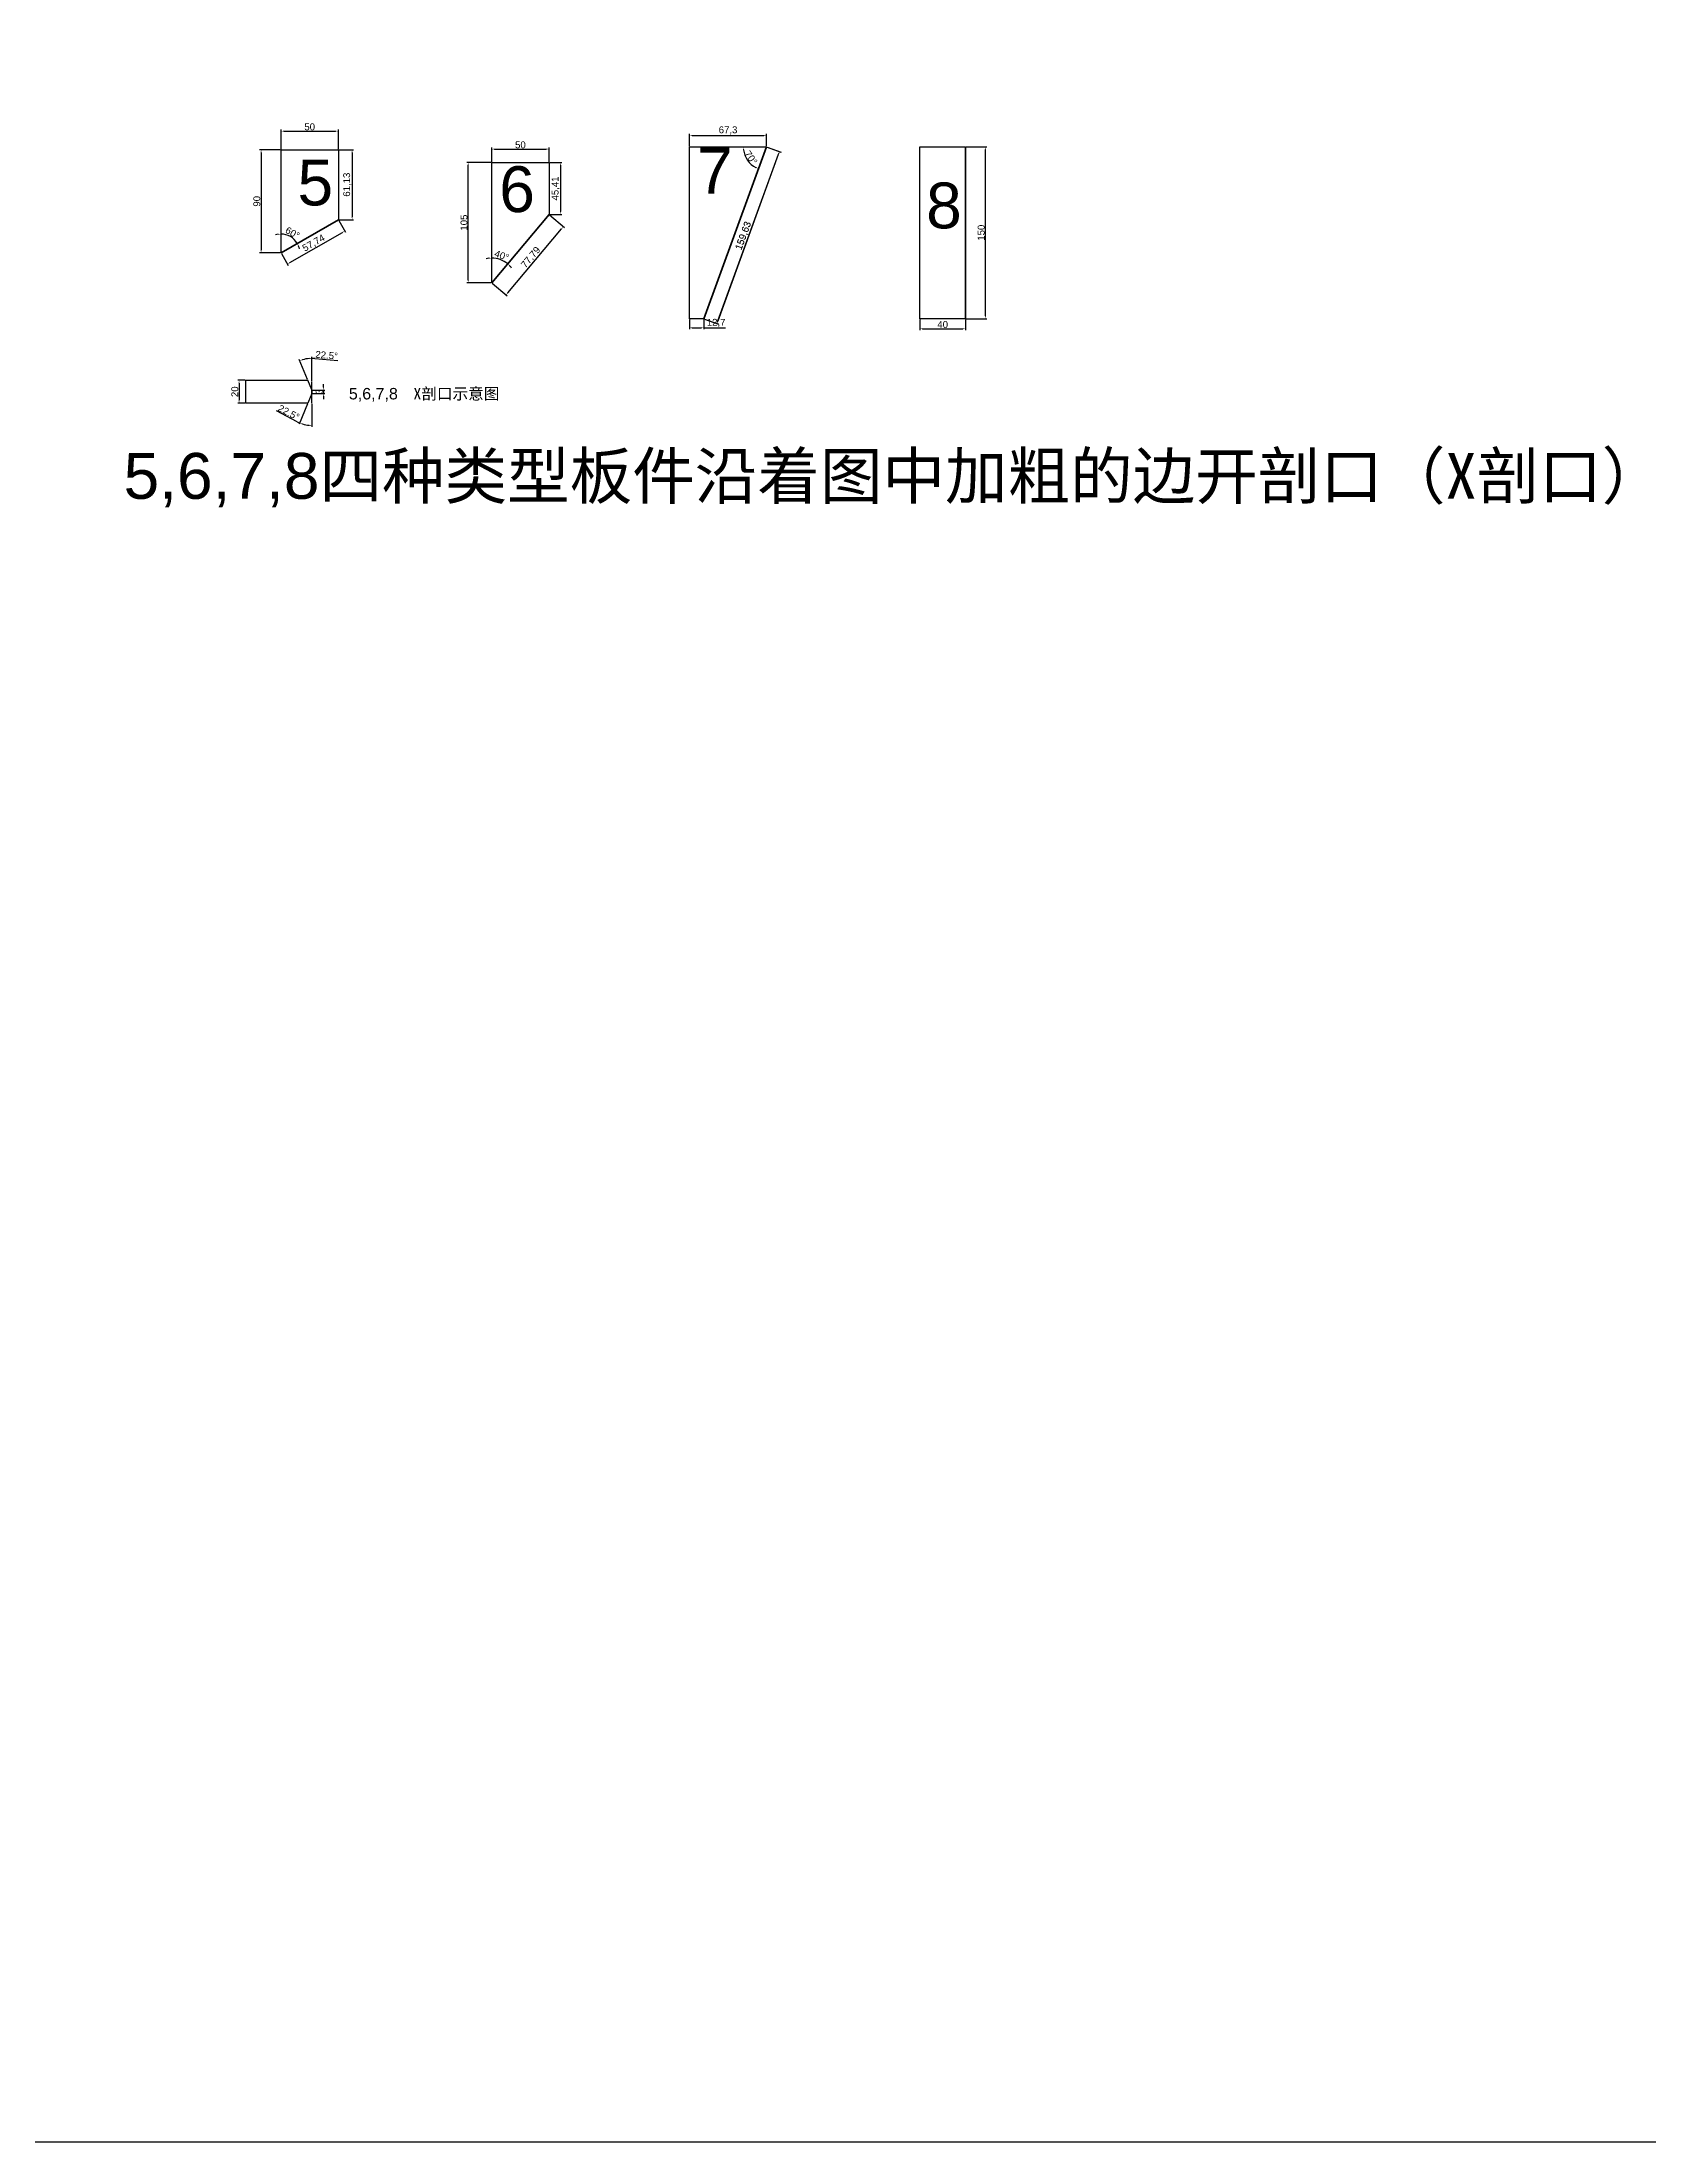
# Model space of a CAD drawing. Header units: millimetres. Extents: x 1432 to 8772, y 631 to 4294.
# Drawn here: x 4738 to 6140, y 631 to 2462 of the extents above; entities that cross this region are included whole.
import ezdxf

# ---------------------------------------------------------------- set-up
doc = ezdxf.new("R2010")
doc.units = ezdxf.units.MM
doc.layers.add('尺寸标注', color=6, linetype='Continuous')
doc.layers.add('标号', color=4, linetype='Continuous')
doc.styles.get("Standard").update_dxf_attribs({"font": 'arial.ttf'})
doc.dimstyles.new('ISO-25-old', dxfattribs={"dimtxt": 6, "dimasz": 2.5, "dimexe": 1.25, "dimexo": 0.625, "dimtad": 1, "dimtxsty": 'Standard', "dimcen": 2.5, "dimadec": 0, "dimazin": 0, "dimtfac": 1, "dimtmove": 0, "dimatfit": 3, "dimfxl": 1, "dimarcsym": 0})

# ---------------------------------------------------------------- blocks, each defined once
blk = doc.blocks.new('*D3')
at = {"layer": 'Defpoints', "color": 0, "transparency": 16777216}
for p in [(5503.9, 2221), (5543.9, 2221), (5543.9, 2212.2)]:
    blk.add_point(p, dxfattribs=at)
at = {"layer": '尺寸标注', "color": 0, "lineweight": -2, "transparency": 16777216}
for p, q in [((5503.9, 2220.4), (5503.9, 2211)), ((5543.9, 2220.4), (5543.9, 2211)), ((5506.4, 2212.2), (5541.4, 2212.2))]:
    blk.add_line(p, q, dxfattribs=at)
at = {"layer": '尺寸标注', "color": 0, "transparency": 16777216}
for points in [[(5506.4, 2212.6), (5506.4, 2211.8), (5503.9, 2212.2)], [(5541.4, 2212.6), (5541.4, 2211.8), (5543.9, 2212.2)]]:
    blk.add_solid(points, dxfattribs=at)
at = {"layer": '尺寸标注', "color": 0, "transparency": 16777216, "insert": (5523.9, 2215.9), "char_height": 6, "attachment_point": 5}
blk.add_mtext('40', dxfattribs=at)
blk = doc.blocks.new('*D4')
at = {"layer": 'Defpoints', "color": 0, "transparency": 16777216}
for p in [(5543.9, 2371), (5561.2, 2371), (5543.9, 2221)]:
    blk.add_point(p, dxfattribs=at)
at = {"layer": '尺寸标注', "color": 0, "lineweight": -2, "transparency": 16777216}
for p, q in [((5544.5, 2371), (5562.5, 2371)), ((5561.2, 2223.5), (5561.2, 2368.5)), ((5544.5, 2221), (5562.5, 2221))]:
    blk.add_line(p, q, dxfattribs=at)
at = {"layer": '尺寸标注', "color": 0, "transparency": 16777216}
for points in [[(5560.8, 2368.5), (5561.6, 2368.5), (5561.2, 2371)], [(5560.8, 2223.5), (5561.6, 2223.5), (5561.2, 2221)]]:
    blk.add_solid(points, dxfattribs=at)
at = {"layer": '尺寸标注', "color": 0, "transparency": 16777216, "insert": (5557.5, 2296), "char_height": 6, "attachment_point": 5, "rotation": 90}
blk.add_mtext('150', dxfattribs=at)
blk = doc.blocks.new('*D5')
at = {"layer": 'Defpoints', "color": 0, "transparency": 16777216}
for p in [(4946.8, 2368.4), (4929.4, 2278.4), (4946.8, 2278.4)]:
    blk.add_point(p, dxfattribs=at)
at = {"layer": '尺寸标注', "color": 0, "lineweight": -2, "transparency": 16777216}
for p, q in [((4946.2, 2368.4), (4928.1, 2368.4)), ((4929.4, 2365.9), (4929.4, 2280.9)), ((4946.2, 2278.4), (4928.1, 2278.4))]:
    blk.add_line(p, q, dxfattribs=at)
at = {"layer": '尺寸标注', "color": 0, "transparency": 16777216}
for points in [[(4929, 2365.9), (4929.8, 2365.9), (4929.4, 2368.4)], [(4929, 2280.9), (4929.8, 2280.9), (4929.4, 2278.4)]]:
    blk.add_solid(points, dxfattribs=at)
at = {"layer": '尺寸标注', "color": 0, "transparency": 16777216, "insert": (4925.7, 2323.4), "char_height": 6, "attachment_point": 5, "rotation": 90}
blk.add_mtext('90', dxfattribs=at)
blk = doc.blocks.new('*D6')
at = {"layer": 'Defpoints', "color": 0, "transparency": 16777216}
for p in [(4996.8, 2384.6), (4946.8, 2368.4), (4996.8, 2368.4)]:
    blk.add_point(p, dxfattribs=at)
at = {"layer": '尺寸标注', "color": 0, "lineweight": -2, "transparency": 16777216}
for p, q in [((4946.8, 2369), (4946.8, 2385.9)), ((4949.3, 2384.6), (4994.3, 2384.6)), ((4996.8, 2369), (4996.8, 2385.9))]:
    blk.add_line(p, q, dxfattribs=at)
at = {"layer": '尺寸标注', "color": 0, "transparency": 16777216}
for points in [[(4949.3, 2385), (4949.3, 2384.2), (4946.8, 2384.6)], [(4994.3, 2385), (4994.3, 2384.2), (4996.8, 2384.6)]]:
    blk.add_solid(points, dxfattribs=at)
at = {"layer": '尺寸标注', "color": 0, "transparency": 16777216, "insert": (4971.8, 2388.3), "char_height": 6, "attachment_point": 5}
blk.add_mtext('50', dxfattribs=at)
blk = doc.blocks.new('*D25')
at = {"layer": 'Defpoints', "color": 0, "transparency": 16777216}
for p in [(5110, 2357.3), (5130.6, 2357.3), (5130.6, 2252.3)]:
    blk.add_point(p, dxfattribs=at)
at = {"layer": '尺寸标注', "color": 0, "lineweight": -2, "transparency": 16777216}
for p, q in [((5130, 2357.3), (5108.8, 2357.3)), ((5110, 2254.8), (5110, 2354.8)), ((5130, 2252.3), (5108.8, 2252.3))]:
    blk.add_line(p, q, dxfattribs=at)
at = {"layer": '尺寸标注', "color": 0, "transparency": 16777216}
for points in [[(5109.6, 2354.8), (5110.5, 2354.8), (5110, 2357.3)], [(5109.6, 2254.8), (5110.5, 2254.8), (5110, 2252.3)]]:
    blk.add_solid(points, dxfattribs=at)
at = {"layer": '尺寸标注', "color": 0, "transparency": 16777216, "insert": (5106.4, 2304.8), "char_height": 6, "attachment_point": 5, "rotation": 90}
blk.add_mtext('105', dxfattribs=at)
blk = doc.blocks.new('*D7')
at = {"layer": 'Defpoints', "color": 0, "transparency": 16777216}
for p in [(4996.8, 2307.3), (5002.5, 2297.5), (4946.8, 2278.4)]:
    blk.add_point(p, dxfattribs=at)
at = {"layer": '尺寸标注', "color": 0, "lineweight": -2, "transparency": 16777216}
for p, q in [((4954.6, 2269.9), (5000.3, 2296.2)), ((4997.1, 2306.7), (5003.1, 2296.4)), ((4947.1, 2277.9), (4953.1, 2267.5))]:
    blk.add_line(p, q, dxfattribs=at)
at = {"layer": '尺寸标注', "color": 0, "transparency": 16777216}
for points in [[(5000.1, 2296.6), (5000.5, 2295.9), (5002.5, 2297.5)], [(4954.4, 2270.2), (4954.8, 2269.5), (4952.5, 2268.6)]]:
    blk.add_solid(points, dxfattribs=at)
at = {"layer": '尺寸标注', "color": 0, "transparency": 16777216, "insert": (4975.4, 2286.7), "char_height": 6, "attachment_point": 5, "rotation": 30}
blk.add_mtext('57,74', dxfattribs=at)
blk = doc.blocks.new('*D8')
at = {"layer": 'Defpoints', "color": 0, "transparency": 16777216}
for p in [(4996.8, 2368.4), (4996.8, 2307.3), (5008.8, 2307.3)]:
    blk.add_point(p, dxfattribs=at)
at = {"layer": '尺寸标注', "color": 0, "lineweight": -2, "transparency": 16777216}
for p, q in [((4997.4, 2368.4), (5010, 2368.4)), ((5008.8, 2365.9), (5008.8, 2309.8)), ((4997.4, 2307.3), (5010, 2307.3))]:
    blk.add_line(p, q, dxfattribs=at)
at = {"layer": '尺寸标注', "color": 0, "transparency": 16777216}
for points in [[(5008.4, 2365.9), (5009.2, 2365.9), (5008.8, 2368.4)], [(5008.4, 2309.8), (5009.2, 2309.8), (5008.8, 2307.3)]]:
    blk.add_solid(points, dxfattribs=at)
at = {"layer": '尺寸标注', "color": 0, "transparency": 16777216, "insert": (5004.6, 2337.9), "char_height": 6, "attachment_point": 5, "rotation": 90}
blk.add_mtext('61,13', dxfattribs=at)
blk = doc.blocks.new('*D26')
at = {"layer": 'Defpoints', "color": 0, "transparency": 16777216}
for p in [(5180.6, 2368.9), (5130.6, 2357.3), (5180.6, 2357.3)]:
    blk.add_point(p, dxfattribs=at)
at = {"layer": '尺寸标注', "color": 0, "lineweight": -2, "transparency": 16777216}
for p, q in [((5130.6, 2357.9), (5130.6, 2370.2)), ((5133.1, 2368.9), (5178.1, 2368.9)), ((5180.6, 2357.9), (5180.6, 2370.2))]:
    blk.add_line(p, q, dxfattribs=at)
at = {"layer": '尺寸标注', "color": 0, "transparency": 16777216}
for points in [[(5133.1, 2369.4), (5133.1, 2368.5), (5130.6, 2368.9)], [(5178.1, 2369.4), (5178.1, 2368.5), (5180.6, 2368.9)]]:
    blk.add_solid(points, dxfattribs=at)
at = {"layer": '尺寸标注', "color": 0, "transparency": 16777216, "insert": (5155.6, 2372.6), "char_height": 6, "attachment_point": 5}
blk.add_mtext('50', dxfattribs=at)
blk = doc.blocks.new('*D27')
at = {"layer": 'Defpoints', "color": 0, "transparency": 16777216}
for p in [(5130.6, 2357.3), (5180.6, 2311.9), (5140.3, 2271.6), (5130.6, 2252.3), (5130.6, 2252.3)]:
    blk.add_point(p, dxfattribs=at)
at = {"layer": '尺寸标注', "color": 0, "lineweight": -2, "transparency": 16777216}
for start, end in [(96.6318, 103.2635), (50, 90), (36.7365, 43.3682)]:
    blk.add_arc((5130.6, 2252.3), 21.6, start, end, dxfattribs=at)
at = {"layer": '尺寸标注', "color": 0, "transparency": 16777216}
for points in [[(5128.1, 2274.2), (5128.1, 2273.4), (5130.6, 2273.9)], [(5146, 2266.8), (5146.6, 2267.5), (5144.5, 2268.9)]]:
    blk.add_solid(points, dxfattribs=at)
at = {"layer": '尺寸标注', "color": 0, "transparency": 16777216, "insert": (5139.3, 2276.1), "char_height": 6, "attachment_point": 5, "rotation": 340}
blk.add_mtext('40°', dxfattribs=at)
blk = doc.blocks.new('*D28')
at = {"layer": 'Defpoints', "color": 0, "transparency": 16777216}
for p in [(5370.3, 2370.9), (5381.4, 2366.9), (5315.7, 2220.9)]:
    blk.add_point(p, dxfattribs=at)
at = {"layer": '尺寸标注', "color": 0, "lineweight": -2, "transparency": 16777216}
for p, q in [((5327.7, 2219.2), (5380.6, 2364.5)), ((5370.9, 2370.7), (5382.6, 2366.4)), ((5316.3, 2220.7), (5328, 2216.4))]:
    blk.add_line(p, q, dxfattribs=at)
at = {"layer": '尺寸标注', "color": 0, "transparency": 16777216}
for points in [[(5380.2, 2364.7), (5381, 2364.4), (5381.4, 2366.9)], [(5327.3, 2219.4), (5328.1, 2219.1), (5326.8, 2216.9)]]:
    blk.add_solid(points, dxfattribs=at)
at = {"layer": '尺寸标注', "color": 0, "transparency": 16777216, "insert": (5350.2, 2293.3), "char_height": 6, "attachment_point": 5, "rotation": 70}
blk.add_mtext('159,63', dxfattribs=at)
blk = doc.blocks.new('*D29')
at = {"layer": 'Defpoints', "color": 0, "transparency": 16777216}
for p in [(5303, 2220.9), (5315.7, 2220.9), (5315.7, 2213)]:
    blk.add_point(p, dxfattribs=at)
at = {"layer": '尺寸标注', "color": 0, "lineweight": -2, "transparency": 16777216}
for p, q in [((5303, 2220.3), (5303, 2211.8)), ((5315.7, 2220.3), (5315.7, 2211.8)), ((5305.5, 2213), (5313.2, 2213)), ((5315.7, 2213), (5334.5, 2213))]:
    blk.add_line(p, q, dxfattribs=at)
at = {"layer": '尺寸标注', "color": 0, "transparency": 16777216}
for points in [[(5305.5, 2213.5), (5305.5, 2212.6), (5303, 2213)], [(5313.2, 2213.5), (5313.2, 2212.6), (5315.7, 2213)]]:
    blk.add_solid(points, dxfattribs=at)
at = {"layer": '尺寸标注', "color": 0, "transparency": 16777216, "insert": (5326.3, 2217.3), "char_height": 6, "attachment_point": 5}
blk.add_mtext('12,7', dxfattribs=at)
blk = doc.blocks.new('*D30')
at = {"layer": 'Defpoints', "color": 0, "transparency": 16777216}
for p in [(5370.3, 2370.9), (5381.7, 2366.8), (5315.7, 2220.9)]:
    blk.add_point(p, dxfattribs=at)
at = {"layer": '尺寸标注', "color": 0, "lineweight": -2, "transparency": 16777216}
for p, q in [((5328, 2219.1), (5380.8, 2364.4)), ((5370.9, 2370.7), (5382.9, 2366.3)), ((5316.3, 2220.7), (5328.3, 2216.3))]:
    blk.add_line(p, q, dxfattribs=at)
at = {"layer": '尺寸标注', "color": 0, "transparency": 16777216}
for points in [[(5380.5, 2364.6), (5381.2, 2364.3), (5381.7, 2366.8)], [(5327.6, 2219.3), (5328.4, 2219), (5327.1, 2216.8)]]:
    blk.add_solid(points, dxfattribs=at)
at = {"layer": '尺寸标注', "color": 0, "transparency": 16777216, "insert": (5350.4, 2293.2), "char_height": 6, "attachment_point": 5, "rotation": 70}
blk.add_mtext('159,63', dxfattribs=at)
blk = doc.blocks.new('*D31')
at = {"layer": 'Defpoints', "color": 0, "transparency": 16777216}
for p in [(5303, 2370.9), (5351.7, 2362.9), (5370.3, 2370.9), (5370.3, 2370.9), (5315.7, 2220.9)]:
    blk.add_point(p, dxfattribs=at)
at = {"layer": '尺寸标注', "color": 0, "lineweight": -2, "transparency": 16777216}
blk.add_arc((5370.3, 2370.9), 20.3, 187.0764, 242.9236, dxfattribs=at)
at = {"layer": '尺寸标注', "color": 0, "transparency": 16777216}
for points in [[(5349.8, 2368.4), (5350.6, 2368.5), (5350.1, 2370.9)], [(5361.3, 2353.3), (5360.9, 2352.5), (5363.4, 2351.9)]]:
    blk.add_solid(points, dxfattribs=at)
at = {"layer": '尺寸标注', "color": 0, "transparency": 16777216, "insert": (5356.7, 2361.4), "char_height": 6, "attachment_point": 5, "rotation": 305}
blk.add_mtext('70°', dxfattribs=at)
blk = doc.blocks.new('*D9')
at = {"layer": 'Defpoints', "color": 0, "transparency": 16777216}
for p in [(5303, 2370.9), (5370.3, 2380.9), (5370.3, 2370.9)]:
    blk.add_point(p, dxfattribs=at)
at = {"layer": '尺寸标注', "color": 0, "lineweight": -2, "transparency": 16777216}
for p, q in [((5303, 2371.6), (5303, 2382.2)), ((5370.3, 2371.6), (5370.3, 2382.2)), ((5305.5, 2380.9), (5367.8, 2380.9))]:
    blk.add_line(p, q, dxfattribs=at)
at = {"layer": '尺寸标注', "color": 0, "transparency": 16777216}
for points in [[(5305.5, 2381.3), (5305.5, 2380.5), (5303, 2380.9)], [(5367.8, 2381.3), (5367.8, 2380.5), (5370.3, 2380.9)]]:
    blk.add_solid(points, dxfattribs=at)
at = {"layer": '尺寸标注', "color": 0, "transparency": 16777216, "insert": (5336.7, 2385.2), "char_height": 6, "attachment_point": 5}
blk.add_mtext('67,3', dxfattribs=at)
blk = doc.blocks.new('*D10')
at = {"layer": 'Defpoints', "color": 0, "transparency": 16777216}
for p in [(4946.8, 2368.4), (4957.3, 2291), (4996.8, 2307.3), (4946.8, 2278.4), (4946.8, 2278.4)]:
    blk.add_point(p, dxfattribs=at)
at = {"layer": '尺寸标注', "color": 0, "lineweight": -2, "transparency": 16777216}
for start, end in [(98.7543, 107.5087), (30, 90), (12.4913, 21.2457)]:
    blk.add_arc((4946.8, 2278.4), 16.4, start, end, dxfattribs=at)
at = {"layer": '尺寸标注', "color": 0, "transparency": 16777216}
for points in [[(4944.3, 2295), (4944.3, 2294.2), (4946.8, 2294.8)], [(4961.7, 2284.2), (4962.4, 2284.5), (4961, 2286.6)]]:
    blk.add_solid(points, dxfattribs=at)
at = {"layer": '尺寸标注', "color": 0, "transparency": 16777216, "insert": (4956.8, 2295.8), "char_height": 6, "attachment_point": 5, "rotation": 330}
blk.add_mtext('60°', dxfattribs=at)
blk = doc.blocks.new('*D11')
at = {"layer": 'Defpoints', "color": 0, "transparency": 16777216}
for p in [(5180.6, 2357.3), (5180.6, 2311.9), (5190.6, 2311.9)]:
    blk.add_point(p, dxfattribs=at)
at = {"layer": '尺寸标注', "color": 0, "lineweight": -2, "transparency": 16777216}
for p, q in [((5181.2, 2357.3), (5191.8, 2357.3)), ((5190.6, 2354.8), (5190.6, 2314.4)), ((5181.2, 2311.9), (5191.8, 2311.9))]:
    blk.add_line(p, q, dxfattribs=at)
at = {"layer": '尺寸标注', "color": 0, "transparency": 16777216}
for points in [[(5190.2, 2354.8), (5191, 2354.8), (5190.6, 2357.3)], [(5190.2, 2314.4), (5191, 2314.4), (5190.6, 2311.9)]]:
    blk.add_solid(points, dxfattribs=at)
at = {"layer": '尺寸标注', "color": 0, "transparency": 16777216, "insert": (5186.4, 2334.6), "char_height": 6, "attachment_point": 5, "rotation": 90}
blk.add_mtext('45,41', dxfattribs=at)
blk = doc.blocks.new('*D12')
at = {"layer": 'Defpoints', "color": 0, "transparency": 16777216}
for p in [(5180.6, 2311.9), (5193.1, 2301.4), (5130.6, 2252.3)]:
    blk.add_point(p, dxfattribs=at)
at = {"layer": '尺寸标注', "color": 0, "lineweight": -2, "transparency": 16777216}
for p, q in [((5181.1, 2311.5), (5194.1, 2300.6)), ((5144.7, 2243.7), (5191.5, 2299.5)), ((5131.1, 2251.9), (5144.1, 2241))]:
    blk.add_line(p, q, dxfattribs=at)
at = {"layer": '尺寸标注', "color": 0, "transparency": 16777216}
for points in [[(5191.2, 2299.7), (5191.8, 2299.2), (5193.1, 2301.4)], [(5144.4, 2244), (5145, 2243.4), (5143.1, 2241.8)]]:
    blk.add_solid(points, dxfattribs=at)
at = {"layer": '尺寸标注', "color": 0, "transparency": 16777216, "insert": (5164.9, 2274.3), "char_height": 6, "attachment_point": 5, "rotation": 50}
blk.add_mtext('77,79', dxfattribs=at)
blk = doc.blocks.new('*D2')
at = {"layer": 'Defpoints', "color": 0, "transparency": 16777216}
for p in [(4973.8, 2158.8), (4973.8, 2155.8), (4983.8, 2155.8)]:
    blk.add_point(p, dxfattribs=at)
at = {"layer": '尺寸标注', "color": 0, "lineweight": -2, "transparency": 16777216}
for p, q in [((4983.8, 2161.3), (4983.8, 2163.8)), ((4974.4, 2158.8), (4985, 2158.8)), ((4974.4, 2155.8), (4985, 2155.8)), ((4983.8, 2158.8), (4983.8, 2155.8)), ((4983.8, 2153.3), (4983.8, 2150.8))]:
    blk.add_line(p, q, dxfattribs=at)
at = {"layer": '尺寸标注', "color": 0, "transparency": 16777216}
for points in [[(4983.3, 2161.3), (4984.2, 2161.3), (4983.8, 2158.8)], [(4983.3, 2153.3), (4984.2, 2153.3), (4983.8, 2155.8)]]:
    blk.add_solid(points, dxfattribs=at)
at = {"layer": '尺寸标注', "color": 0, "transparency": 16777216, "insert": (4980.1, 2157.3), "char_height": 6, "attachment_point": 5, "rotation": 90}
blk.add_mtext('3', dxfattribs=at)
blk = doc.blocks.new('*D34')
at = {"layer": 'Defpoints', "color": 0, "transparency": 16777216}
for p in [(4916, 2167.3), (4910.2, 2147.3), (4916, 2147.3)]:
    blk.add_point(p, dxfattribs=at)
at = {"layer": '尺寸标注', "color": 0, "lineweight": -2, "transparency": 16777216}
for p, q in [((4915.4, 2167.3), (4909, 2167.3)), ((4910.2, 2164.8), (4910.2, 2149.8)), ((4915.4, 2147.3), (4909, 2147.3))]:
    blk.add_line(p, q, dxfattribs=at)
at = {"layer": '尺寸标注', "color": 0, "transparency": 16777216}
for points in [[(4909.8, 2164.8), (4910.6, 2164.8), (4910.2, 2167.3)], [(4909.8, 2149.8), (4910.6, 2149.8), (4910.2, 2147.3)]]:
    blk.add_solid(points, dxfattribs=at)
at = {"layer": '尺寸标注', "color": 0, "transparency": 16777216, "insert": (4906.5, 2157.3), "char_height": 6, "attachment_point": 5, "rotation": 90}
blk.add_mtext('20', dxfattribs=at)
blk = doc.blocks.new('*D35')
at = {"color": 0, "lineweight": -2, "transparency": 16777216}
for p, q in [((4970, 2167.9), (4962.7, 2185.5)), ((4973.8, 2166.5), (4973.8, 2187.7)), ((4976.2, 2186.3), (4996.3, 2184.5))]:
    blk.add_line(p, q, dxfattribs=at)
for start, end in [(95.1876, 107.3124), (84.8124, 90)]:
    blk.add_arc((4973.8, 2158.8), 27.6, start, end, dxfattribs=at)
at = {"color": 0, "transparency": 16777216}
for points in [[(4965.7, 2184.8), (4965.4, 2185.6), (4963.2, 2184.4)], [(4971.2, 2186.8), (4971.3, 2185.9), (4973.8, 2186.5)]]:
    blk.add_solid(points, dxfattribs=at)
at = {"layer": 'Defpoints', "color": 0, "transparency": 16777216}
for p in [(4966.6, 2185.5), (4970.2, 2167.3), (4973.8, 2165.8), (4973.8, 2158.8), (4973.8, 2147.3)]:
    blk.add_point(p, dxfattribs=at)
at = {"color": 0, "transparency": 16777216, "insert": (4986.6, 2189.1), "char_height": 6, "attachment_point": 5, "rotation": 354.8124}
blk.add_mtext('22.5°', dxfattribs=at)
blk = doc.blocks.new('*D36')
at = {"color": 0, "lineweight": -2, "transparency": 16777216}
for p, q in [((4970, 2146.8), (4962.6, 2128.9)), ((4973.8, 2146.7), (4973.8, 2126.7)), ((4960.8, 2131.1), (4943, 2140.5))]:
    blk.add_line(p, q, dxfattribs=at)
for start, end in [(242.3629, 247.5), (252.6371, 264.8629)]:
    blk.add_arc((4973.8, 2155.8), 27.9, start, end, dxfattribs=at)
at = {"color": 0, "transparency": 16777216}
for points in [[(4965.3, 2128.8), (4965.6, 2129.6), (4963.1, 2130.1)], [(4971.3, 2128.5), (4971.2, 2127.6), (4973.8, 2127.9)]]:
    blk.add_solid(points, dxfattribs=at)
at = {"layer": 'Defpoints', "color": 0, "transparency": 16777216}
for p in [(4973.8, 2165.8), (4970.2, 2147.3), (4973.8, 2155.8), (4973.8, 2147.3), (4970.1, 2128.2)]:
    blk.add_point(p, dxfattribs=at)
at = {"color": 0, "transparency": 16777216, "insert": (4953.6, 2139.1), "char_height": 6, "attachment_point": 5, "rotation": 332.3629}
blk.add_mtext('22.5°', dxfattribs=at)

msp = doc.modelspace()

# ---------------------------------------------------------------- linework, layer by layer
for p, q in [((4946.804, 2278.423), (4946.804, 2368.423)), ((4946.804, 2368.423), (4996.804, 2368.423)), ((4996.804, 2368.423), (4996.804, 2307.29)), ((5503.86, 2371.029), (5543.86, 2371.029)), ((5503.86, 2221.029), (5503.86, 2371.029)), ((5543.86, 2221.029), (5503.86, 2221.029)), ((4973.751, 2158.833), (4970.231, 2167.333)), ((4973.751, 2147.333), (4973.751, 2165.833)), ((4973.751, 2155.833), (4970.231, 2147.333))]:
    msp.add_line(p, q)
at = {"lineweight": 35}
for p, q in [((5315.711, 2220.925), (5370.307, 2370.925)), ((5543.86, 2371.029), (5543.86, 2221.029)), ((5130.599, 2252.31), (5180.599, 2311.898)), ((4996.804, 2307.29), (4946.804, 2278.423))]:
    msp.add_line(p, q, dxfattribs=at)
for points in [[(5315.711, 2220.925), (5303.009, 2220.925), (5303.009, 2370.925), (5370.307, 2370.925)], [(5130.599, 2252.31), (5130.599, 2357.31), (5180.599, 2357.31), (5180.599, 2311.898)], [(4970.231, 2147.333), (4916.011, 2147.333), (4916.011, 2167.333), (4970.231, 2167.333)], [(4973.751, 2158.833), (4973.751, 2155.833)]]:
    msp.add_lwpolyline(points)
at = {"layer": '尺寸标注'}
msp.add_lwpolyline([(1432.21, 4294.023), (7194.824, 4294.023), (7194.824, 630.669), (1432.21, 630.669)], close=True, dxfattribs=at)

# ---------------------------------------------------------------- texts
at = {"layer": '尺寸标注', "insert": (5005.989, 2160.592), "char_height": 10, "width": 495.36489, "attachment_point": 1}
msp.add_mtext('5,6,7,8{\\fSimSun|b0|i0|c134|p2;  X剖口示意图}', dxfattribs=at)
at = {"layer": '标号', "char_height": 40, "attachment_point": 7}
for s, width, heights, insert in [('7 ', 70.10425, [0], (5309.568, 2330.079)), ('5 ', 70.10425, [0], (4961.184, 2319.241)), ('6 ', 70.10425, [0], (5137.158, 2313.431)), ('8 ', 70.10425, [0], (5509.481, 2299.215)), ('5,6,7,8{\\fSimSun|b0|i0|c134|p2;四种类型板件沿着图中加粗的边开剖口（X剖口）}', 1605.41615, [52.667], (4809.484, 2056.449))]:
    msp.add_mtext_dynamic_manual_height_columns(s, width=width, gutter_width=12.5, heights=heights, dxfattribs=dict(at, insert=insert))

# ---------------------------------------------------------------- dimensions: what is measured, and where the dimension line sits
for base, line2, picture, middle in [((4966.602, 2185.513), ((4973.751, 2158.833), (4970.231, 2167.333)), '*D35', (4986.598, 2189.105)), ((4970.111, 2128.179), ((4973.751, 2155.833), (4970.231, 2147.333)), '*D36', (4953.614, 2139.055))]:
    dim = msp.add_angular_dim_2l(base=base, line1=((4973.751, 2147.333), (4973.751, 2165.833)), line2=line2, text='22.5°', dimstyle='ISO-25-old')
    dim.commit()
    dim.dimension.update_dxf_attribs({"geometry": picture, "text_midpoint": middle})
at = {"layer": '尺寸标注'}
for base, p1, p2, picture, middle in [((4996.804, 2384.628), (4946.804, 2368.423), (4996.804, 2368.423), '*D6', (4971.804, 2388.317)), ((5543.86, 2212.218), (5503.86, 2221.029), (5543.86, 2221.029), '*D3', (5523.86, 2215.907))]:
    dim = msp.add_linear_dim(base=base, p1=p1, p2=p2, dimstyle='ISO-25-old', dxfattribs=at)
    dim.commit()
    dim.dimension.update_dxf_attribs({"geometry": picture, "text_midpoint": middle})
for p1, p2, distance, picture, middle in [((5303.009, 2370.925), (5370.307, 2370.925), 10, '*D9', (5336.658, 2385.156)), ((4996.804, 2368.423), (4996.804, 2307.29), 11.99, '*D8', (5004.564, 2337.857)), ((5315.711, 2220.925), (5370.307, 2370.925), -11.842, '*D28', (5350.161, 2293.322)), ((5315.711, 2220.925), (5370.307, 2370.925), -12.129, '*D30', (5350.431, 2293.224)), ((5180.599, 2357.31), (5180.599, 2311.898), 10, '*D11', (5186.368, 2334.604)), ((5130.599, 2252.31), (5180.599, 2311.898), -16.35, '*D12', (5164.883, 2274.314)), ((4946.8043, 2278.4228), (4996.8043, 2307.2903), -11.3385, '*D7', (4975.3644, 2286.6904)), ((5303.009, 2220.925), (5315.711, 2220.925), -7.887, '*D29', (5326.347, 2217.269)), ((4916.011, 2167.333), (4916.011, 2147.333), -5.781, '*D34', (4906.542, 2157.333))]:
    dim = msp.add_aligned_dim(p1=p1, p2=p2, distance=distance, dimstyle='ISO-25-old', dxfattribs=at)
    dim.commit()
    dim.dimension.update_dxf_attribs({"geometry": picture, "text_midpoint": middle})
for base, p1, p2, picture, middle in [((4929.373, 2278.423), (4946.804, 2368.423), (4946.804, 2278.423), '*D5', (4925.684, 2323.423)), ((5561.204, 2371.029), (5543.86, 2221.029), (5543.86, 2371.029), '*D4', (5557.516, 2296.029)), ((5110.045, 2357.31), (5130.599, 2252.31), (5130.599, 2357.31), '*D25', (5106.357, 2304.81))]:
    dim = msp.add_linear_dim(base=base, p1=p1, p2=p2, angle=90, dimstyle='ISO-25-old', dxfattribs=at)
    dim.commit()
    dim.dimension.update_dxf_attribs({"geometry": picture, "text_midpoint": middle})
for base, line1, line2, picture, middle in [((4957.332, 2290.969), ((4996.804, 2307.29), (4946.804, 2278.423)), ((4946.804, 2278.423), (4946.804, 2368.423)), '*D10', (4956.838, 2295.801)), ((5351.709, 2362.903), ((5303.009, 2370.925), (5370.307, 2370.925)), ((5315.711, 2220.925), (5370.307, 2370.925)), '*D31', (5356.737, 2361.423)), ((5140.298, 2271.623), ((5130.599, 2252.31), (5130.599, 2357.31)), ((5130.599, 2252.31), (5180.599, 2311.898)), '*D27', (5139.252, 2276.084))]:
    dim = msp.add_angular_dim_2l(base=base, line1=line1, line2=line2, dimstyle='ISO-25-old', dxfattribs=at)
    dim.commit()
    dim.dimension.update_dxf_attribs({"geometry": picture, "text_midpoint": middle})
for base, p1, p2, angle, picture, middle in [((5180.599, 2368.944), (5130.599, 2357.31), (5180.599, 2357.31), 0, '*D26', (5155.599, 2368.944)), ((4983.751, 2155.833), (4973.751, 2158.833), (4973.751, 2155.833), 270, '*D2', (4983.751, 2157.333))]:
    dim = msp.add_linear_dim(base=base, p1=p1, p2=p2, angle=angle, dimstyle='ISO-25-old', dxfattribs=at)
    dim.commit()
    dim.dimension.update_dxf_attribs({"geometry": picture, "text_midpoint": middle, "dimtype": 161})

doc.saveas('drawing.dxf')
